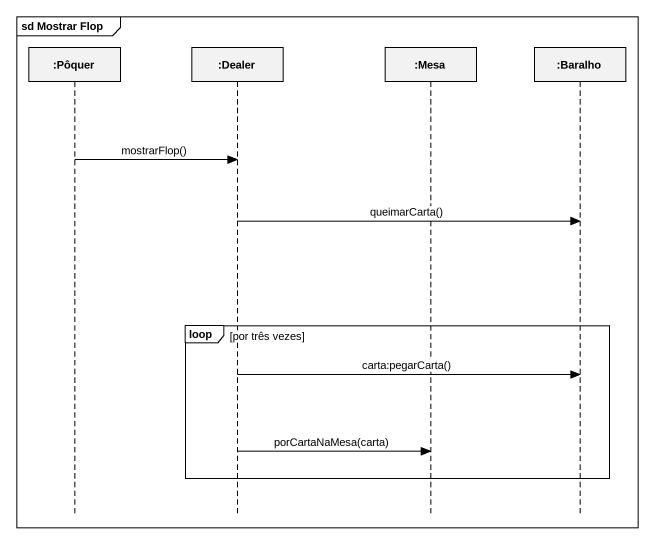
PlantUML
@startuml
mainframe sd Mostrar Flop
hide footbox
participant ":Pôquer" as Pôquer
participant ":Dealer" as Dealer
participant ":Mesa" as Mesa
participant ":Baralho" as Baralho

Pôquer -> Dealer : mostrarFlop()
Dealer -> Baralho : queimarCarta()
loop por três vezes
  Dealer -> Baralho : carta:pegarCarta()
  Dealer -> Mesa : porCartaNaMesa(carta)
end
@enduml
